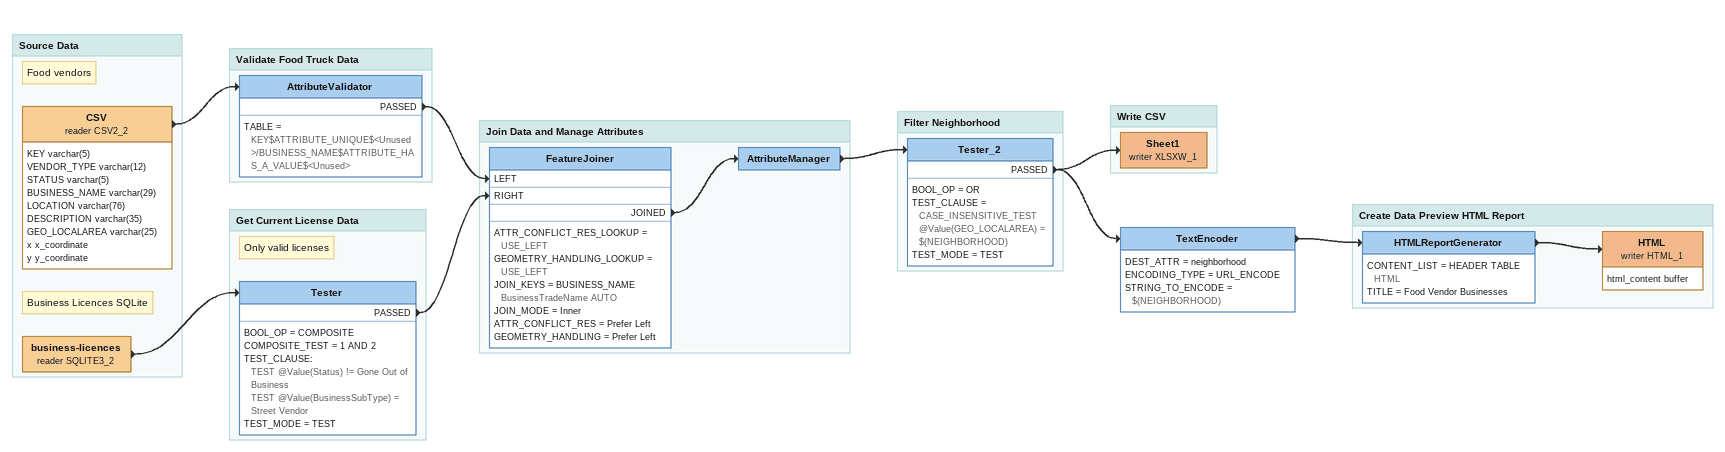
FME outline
TextEncoder
    DEST_ATTR = neighborhood
    ENCODING_TYPE = URL_ENCODE
    STRING_TO_ENCODE = $(NEIGHBORHOOD)
    -> HTMLReportGenerator

Bookmark: Source Data
Note: Food vendors
CSV (reader CSV2_2)
    attributes: KEY varchar(5), VENDOR_TYPE varchar(12), STATUS varchar(5), BUSINESS_NAME varchar(29), LOCATION varchar(76), DESCRIPTION varchar(35), GEO_LOCALAREA varchar(25), x x_coordinate, y y_coordinate
    -> AttributeValidator
Note: Business Licences SQLite
business-licences (reader SQLITE3_2)
    -> Tester

Bookmark: Validate Food Truck Data
AttributeValidator
    TABLE = KEY$ATTRIBUTE_UNIQUE$<Unused>/BUSINESS_NAME$ATTRIBUTE_HAS_A_VALUE$<Unused>
    PASSED -> FeatureJoiner [LEFT]

Bookmark: Get Current License Data
Note: Only valid licenses
Tester
    BOOL_OP = COMPOSITE
    COMPOSITE_TEST = 1 AND 2
    TEST_CLAUSE:
      TEST @Value(Status) != Gone Out of Business
      TEST @Value(BusinessSubType) = Street Vendor
    TEST_MODE = TEST
    PASSED -> FeatureJoiner [RIGHT]

Bookmark: Join Data and Manage Attributes
FeatureJoiner
    ATTR_CONFLICT_RES_LOOKUP = USE_LEFT
    GEOMETRY_HANDLING_LOOKUP = USE_LEFT
    JOIN_KEYS = BUSINESS_NAME BusinessTradeName AUTO
    JOIN_MODE = Inner
    ATTR_CONFLICT_RES = Prefer Left
    GEOMETRY_HANDLING = Prefer Left
    JOINED -> AttributeManager
AttributeManager
    -> Tester_2

Bookmark: Filter Neighborhood
Tester_2
    BOOL_OP = OR
    TEST_CLAUSE = CASE_INSENSITIVE_TEST @Value(GEO_LOCALAREA) = $(NEIGHBORHOOD)
    TEST_MODE = TEST
    PASSED -> Sheet1 (writer XLSXW_1)
    PASSED -> TextEncoder

Bookmark: Write CSV
Sheet1 (writer XLSXW_1)

Bookmark: Create Data Preview HTML Report
HTMLReportGenerator
    CONTENT_LIST = HEADER TABLE HTML
    TITLE = Food Vendor Businesses
    -> HTML (writer HTML_1)
HTML (writer HTML_1)
    attributes: html_content buffer
